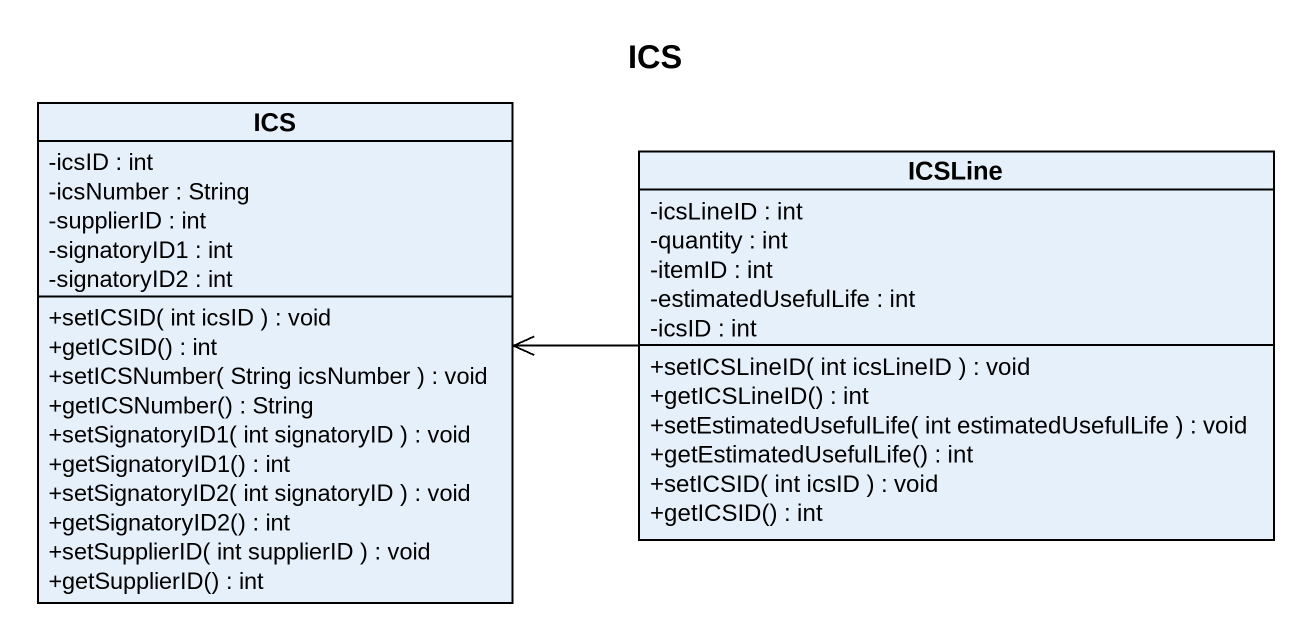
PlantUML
@startuml
title ICS
hide circle
hide empty members
skinparam classAttributeIconSize 0
class ICS {
  -icsID : int
  -icsNumber : String
  -supplierID : int
  -signatoryID1 : int
  -signatoryID2 : int
  +setICSID( int icsID ) : void
  +getICSID() : int
  +setICSNumber( String icsNumber ) : void
  +getICSNumber() : String
  +setSignatoryID1( int signatoryID ) : void
  +getSignatoryID1() : int
  +setSignatoryID2( int signatoryID ) : void
  +getSignatoryID2() : int
  +setSupplierID( int supplierID ) : void
  +getSupplierID() : int
}
class ICSLine {
  -icsLineID : int
  -quantity : int
  -itemID : int
  -estimatedUsefulLife : int
  -icsID : int
  +setICSLineID( int icsLineID ) : void
  +getICSLineID() : int
  +setEstimatedUsefulLife( int estimatedUsefulLife ) : void
  +getEstimatedUsefulLife() : int
  +setICSID( int icsID ) : void
  +getICSID() : int
}
ICSLine -left-> ICS
@enduml
